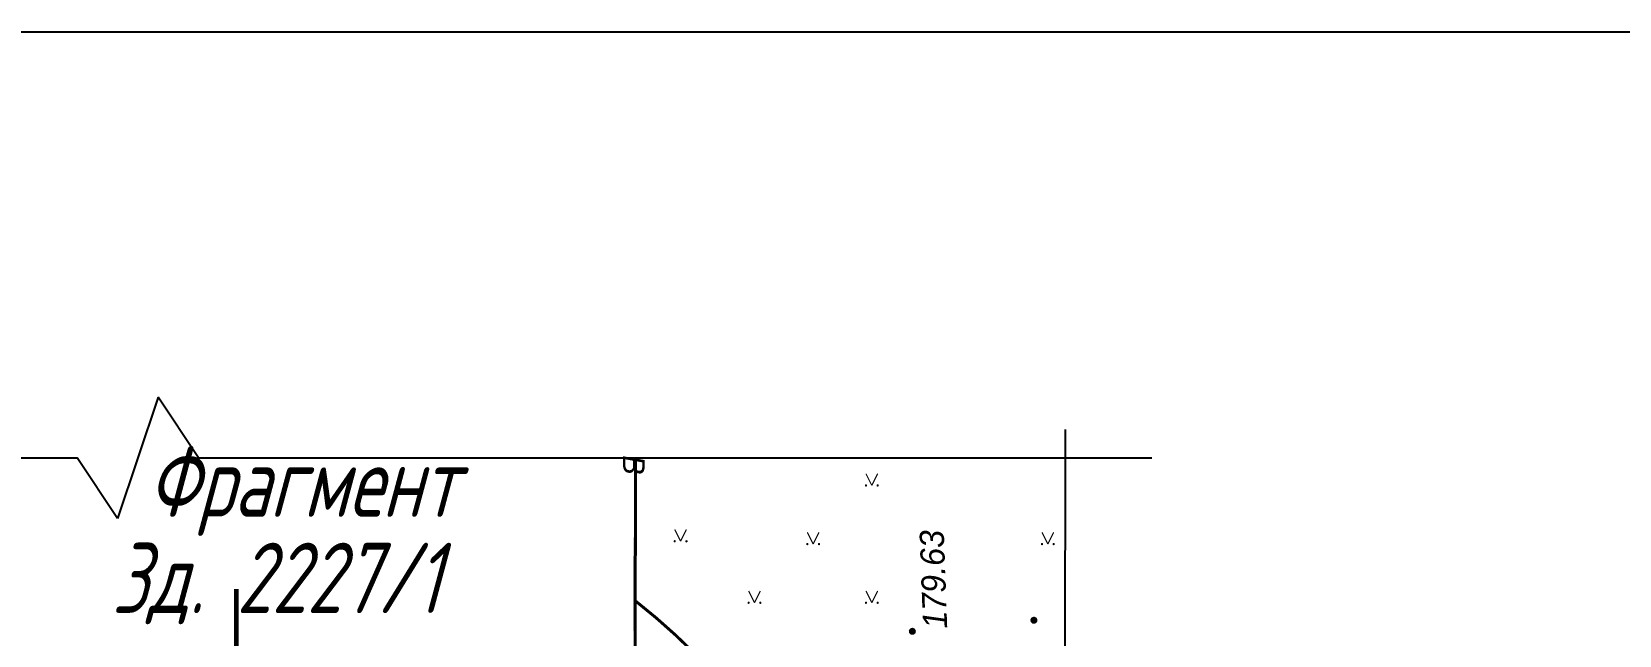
# Model space of a CAD drawing. Header units: millimetres. Extents: x 6735 to 13224, y -12144 to -9633.
# Drawn here: x 12402.9 to 12632.9, y -11262.9 to -11175.4 of the extents above; entities that cross this region are included whole.
import ezdxf

# ---------------------------------------------------------------- set-up
doc = ezdxf.new("R2010")
doc.units = ezdxf.units.MM
doc.linetypes.add('Cплошная_0.50', pattern=[0])
for name, color, linetype, lineweight in [('КаБель силовой (Вновь)', 1, 'Continuous', 60), ('Рамка толстая', 7, 'Continuous', 60), ('Рамка тонкая', 5, 'Continuous', 25), ('Строительный', 251, 'Continuous', 13), ('Текст', 2, 'Continuous', 25)]:
    doc.layers.add(name, color=color, linetype=linetype, lineweight=lineweight)
doc.styles.add('Simplex', font='simplex.shx', dxfattribs={"width": 0.7, "oblique": 15})
doc.styles.get("Standard").update_dxf_attribs({"font": 'arial.ttf'})

# ---------------------------------------------------------------- blocks, each defined once
blk = doc.blocks.new('118 - 330 отм высот')
blk.add_hatch(color=7).paths.add_polyline_path([(0.098, 0.12), (0.002, 0.155), (-0.095, 0.121), (-0.146, 0.032), (-0.129, -0.069), (-0.05, -0.135), (0.052, -0.136), (0.131, -0.07), (0.149, 0.031)])
at = {"color": 7, "linetype": 'Continuous', "lineweight": 0, "const_width": 0.01, "flags": 128}
blk.add_lwpolyline([(0.098, 0.12), (0.002, 0.155), (-0.095, 0.121), (-0.146, 0.032), (-0.129, -0.069), (-0.05, -0.135), (0.052, -0.136), (0.131, -0.07), (0.149, 0.031), (0.098, 0.12)], close=True, dxfattribs=at)
blk = doc.blocks.new('2014 - 416 газон')
at = {"color": 7, "linetype": 'Continuous', "lineweight": 0, "const_width": 0.1, "flags": 128}
for points in [[(-0.5, 0.05), (-0.456699, 0.025), (-0.456699, -0.025), (-0.5, -0.05), (-0.543301, -0.025), (-0.543301, 0.025), (-0.5, 0.05)], [(0.5, 0.05), (0.543301, 0.025), (0.543301, -0.025), (0.5, -0.05), (0.456699, -0.025), (0.456699, 0.025), (0.5, 0.05)]]:
    blk.add_lwpolyline(points, close=True, dxfattribs=at)
for points in [[(-0.5, 1), (0, 0)], [(0, 0), (0.5, 1)]]:
    blk.add_lwpolyline(points, dxfattribs=at)

msp = doc.modelspace()

# ---------------------------------------------------------------- hatches: boundary and pattern name
at = {"layer": 'Строительный'}
msp.add_hatch(color=7, dxfattribs=at).paths.add_polyline_path([(12490.50158, -11262.28515), (12490.49017, -11248.68515), (12489.98017, -11248.68558), (12489.99158, -11262.28558)])

# ---------------------------------------------------------------- linework, layer by layer
at = {"layer": 'КаБель силовой (Вновь)'}
msp.add_line((12432.49047, -11256.23253), (12432.49047, -11275.71169), dxfattribs=at)
at = {"layer": 'Рамка толстая', "color": 18, "lineweight": -2, "true_color": 0x000000}
msp.add_line((11890.39618, -11175.40772), (13223.52118, -11175.40772), dxfattribs=at)
at = {"layer": 'Рамка тонкая'}
for p, q in [((12421.1931, -11228.38671), (12415.32709, -11245.98472)), ((12427.0591, -11237.18571), (12421.1931, -11228.38671)), ((12552.61377, -11233.05038), (12552.52685, -11334.51964)), ((12271.36943, -11237.18571), (12409.46109, -11237.18571)), ((12415.32709, -11245.98472), (12409.46109, -11237.18571))]:
    msp.add_line(p, q, dxfattribs=at)
at = {"layer": 'Строительный', "color": 34, "linetype": 'Cплошная_0.50', "lineweight": 0, "true_color": 0xa55200, "const_width": 0.425, "elevation": 612, "flags": 128}
msp.add_lwpolyline([(12488.661, -11326.55259), (12493.2561, -11323.15049), (12497.56473, -11319.75298), (12501.11264, -11316.71744), (12503.58156, -11314.368), (12505.58943, -11312.18748), (12507.16017, -11310.15017), (12507.79049, -11309.17414), (12508.32208, -11308.21956), (12508.74306, -11307.31686), (12509.07951, -11306.42092), (12509.3347, -11305.52325), (12509.51245, -11304.61047), (12509.61395, -11303.69781), (12509.64987, -11302.72368), (12509.52952, -11300.24798), (12509.2797, -11297.15933), (12508.78657, -11290.61983), (12508.60859, -11286.09409), (12508.60283, -11284.87903), (12508.57482, -11282.72654), (12508.46609, -11281.14768), (12508.24482, -11279.68128), (12507.89828, -11278.2846), (12507.39101, -11276.84993), (12506.72328, -11275.40401), (12505.88407, -11273.92312), (12504.86447, -11272.39176), (12503.17488, -11270.19892), (12501.09885, -11267.81413), (12498.70255, -11265.31353), (12496.0776, -11262.79291), (12493.33042, -11260.35427), (12490.56838, -11258.09281), (12490.29047, -11257.88493)], dxfattribs=at)

# ---------------------------------------------------------------- block references
at = {"layer": 'Строительный', "color": 7, "zscale": 3.4}
for name, p, xscale, yscale in [('2014 - 416 газон', (12524.59612, -11241.17934), 1.7, 1.7), ('2014 - 416 газон', (12496.89042, -11249.26984), 1.7, 1.7), ('2014 - 416 газон', (12516.09612, -11249.67934), 1.7, 1.7), ('2014 - 416 газон', (12550.09612, -11249.67934), 1.7, 1.7), ('2014 - 416 газон', (12507.59612, -11258.17934), 1.7, 1.7), ('2014 - 416 газон', (12524.59612, -11258.17934), 1.7, 1.7), ('118 - 330 отм высот', (12548.07708, -11260.73464, 610.538), 3.4, 3.4), ('118 - 330 отм высот', (12530.46493, -11262.34908, 610.742), 3.4, 3.4)]:
    msp.add_blockref(name, p, dxfattribs=dict(at, xscale=xscale, yscale=yscale))

# ---------------------------------------------------------------- texts
at = {"layer": 'Строительный', "color": 7, "insert": (12488.53614, -11236.81008), "char_height": 3.1368298, "attachment_point": 7, "rotation": 270.0480998, "bg_fill": 3, "box_fill_scale": 1, "bg_fill_color": 256, "bg_fill_transparency": 0}
msp.add_mtext('{\\fBm431|c1|b0|i1;\\l\\C0;В}', dxfattribs=at)
at = {"layer": 'Текст', "char_height": 10.2, "width": 91.8, "attachment_point": 4, "style": 'Simplex'}
for s, insert in [('\\pi18.43566;Фрагмент', (12401.12554, -11242.00584)), ('\\pi15.48868;Зд. 2227/1', (12398.98282, -11255.39141))]:
    msp.add_mtext(s, dxfattribs=dict(at, insert=insert))

# ---------------------------------------------------------------- next in the draw order: linework, layer by layer
at = {"layer": 'Рамка тонкая'}
msp.add_line((12427.0591, -11237.18571), (12565.15076, -11237.18571), dxfattribs=at)
at = {"layer": 'Строительный', "lineweight": 40}
msp.add_line((12490.29047, -11265.51169), (12490.34922, -11237.28159), dxfattribs=at)

# ---------------------------------------------------------------- next in the draw order: texts
at = {"layer": 'Строительный', "color": 7, "insert": (12533.80178, -11261.95195), "char_height": 3.4976004, "attachment_point": 4, "rotation": 92.0852417, "bg_fill": 3, "box_fill_scale": 1, "bg_fill_color": 256, "bg_fill_transparency": 4382}
msp.add_mtext('{\\fD431|c1|b0|i1;\\l\\C0;179.63}', dxfattribs=at)

doc.saveas('drawing.dxf')
